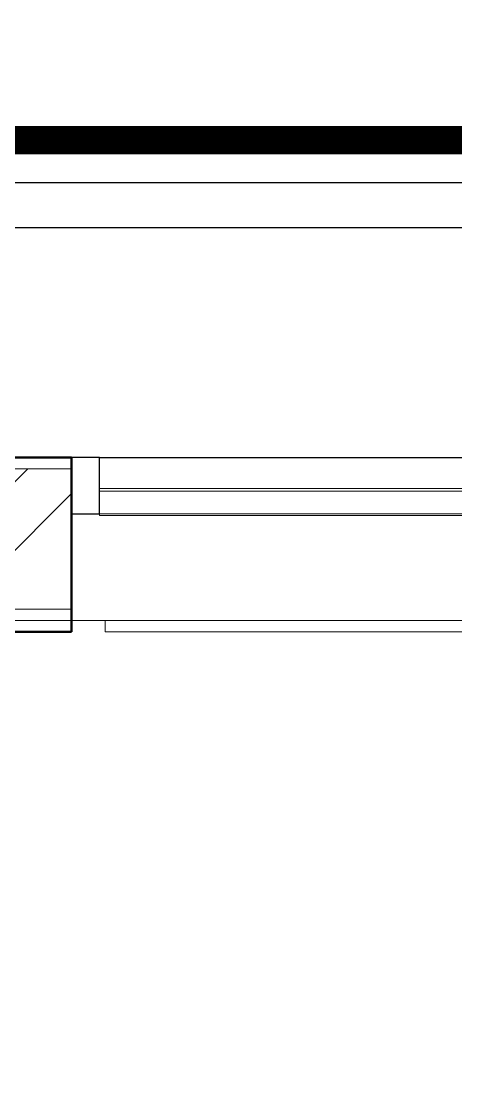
# Model space of a CAD drawing. Header units: millimetres. Extents: x -9358 to 257996, y -67499 to 9117.
# Drawn here: x 3190 to 3964, y -58747 to -56853 of the extents above; entities that cross this region are included whole.
import ezdxf

# ---------------------------------------------------------------- set-up
doc = ezdxf.new("R2010")
doc.units = ezdxf.units.MM
doc.header["$LTSCALE"] = 1000
for name, color, linetype, lineweight in [('A-FLR-PAT', 8, 'Continuous', 18), ('A-WAL-CLD', 8, 'Continuous', 9), ('A-WAL-CMU', 8, 'Continuous', 50), ('A-WAL-CRT-GLS', 8, 'Continuous', 9), ('A-WAL-CRT-GLS-1', 8, 'Continuous', 18), ('A-WAL-CRT-MLN', 8, 'Continuous', 9), ('A-WAL-CRT-MLN-1', 8, 'Continuous', 25), ('A-WAL-LOW-30', 8, 'Continuous', 18), ('A-WAL-PAT-1', 8, 'Continuous', 9)]:
    doc.layers.add(name, color=color, linetype=linetype, lineweight=lineweight)
for name, color, linetype in [('CCTVNET', 6, 'Continuous'), ('F POINT AGN', 7, 'Continuous'), ('Route - rack2', 7, 'Continuous')]:
    doc.layers.add(name, color=color, linetype=linetype)
pattern_1 = [(0, (0, 0), (812.8, 203.2), [33.528, -576.072, 33.528, -576.072, -3251.2]), (0, (0, 0), (812.8, 203.2), [-1219.2, 33.528, -1185.672, 33.528, -576.072, -1422.4]), (0, (0, 0), (812.8, 203.2), [-3048, 33.528, -372.872, 33.528, -982.472]), (120, (304.8, 101.6), (-582.37636, 602.30545), [33.528, -576.072, 33.528, -576.072, -3251.2]), (120, (304.8, 101.6), (-582.37636, 602.30545), [-1219.2, 33.528, -1185.672, 33.528, -576.072, -1422.4]), (120, (304.8, 101.6), (-582.37636, 602.30545), [-3048, 33.528, -372.872, 33.528, -982.472]), (240, (406.4, 508), (-230.42364, -805.50545), [33.528, -576.072, 33.528, -576.072, -3251.2]), (240, (406.4, 508), (-230.42364, -805.50545), [-1219.2, 33.528, -1185.672, 33.528, -576.072, -1422.4]), (240, (406.4, 508), (-230.42364, -805.50545), [-3048, 33.528, -372.872, 33.528, -982.472])]

# ---------------------------------------------------------------- blocks, each defined once
blk = doc.blocks.new('Louver - Louver-2666266-01-Ground Floor Furniture Plan')
at = {"layer": 'A-WAL-CRT-GLS'}
for p, q in [((-1200, 49.5), (1200, 49.5)), ((-1200, -53.5), (-1200, -50.5)), ((-1200, -50.5), (1200, -50.5)), ((-1200, -53.5), (1200, -53.5))]:
    blk.add_line(p, q, dxfattribs=at)
at = {"layer": 'A-WAL-CRT-GLS-1'}
for p, q in [((1200, -5.5), (-1200, -5.5)), ((-1200, -5.5), (-1200, -9.7)), ((-1200, -9.7), (1200, -9.7))]:
    blk.add_line(p, q, dxfattribs=at)
blk = doc.blocks.new('Rectangular Mullion - 50 x 100mm-2666365-01-Ground Floor Furniture Plan')
at = {"layer": 'A-WAL-CRT-MLN-1'}
for p, q in [((0, 50), (-50, 50)), ((-50, 50), (-50, -50)), ((0, -50), (0, 50)), ((-50, -50), (0, -50))]:
    blk.add_line(p, q, dxfattribs=at)
blk = doc.blocks.new('G')
at = {"layer": 'A-WAL-PAT-1'}
h = blk.add_hatch(dxfattribs=at)
h.set_pattern_fill('FP_2', color=256, style=0, pattern_type=2)
h.set_pattern_definition(pattern_1)
h.paths.add_polyline_path([(3280, -57500), (3280, -57480), (-550, -57480), (-550, -57500), (3082.8, -57500)], flags=0)
h = blk.add_hatch(dxfattribs=at)
h.set_pattern_fill('FP_1', color=256, style=0, pattern_type=2)
h.set_pattern_definition([(45, (0, 0), (-251.4472, 251.4472), []), (45, (0, 381), (-251.4472, 251.4472), [])])
h.paths.add_polyline_path([(133.4, -57750), (3280, -57750), (3280, -57500), (-550, -57500), (-550, -57750)], flags=0)
h = blk.add_hatch(dxfattribs=at)
h.set_pattern_fill('FP_2', color=256, style=0, pattern_type=2)
h.set_pattern_definition(pattern_1)
h.paths.add_polyline_path([(133.4, -57790), (3280, -57790), (3280, -57770), (-880, -57770), (-880, -57790)], flags=0)
at = {"layer": 'A-FLR-PAT'}
for p, q in [((3340, -57770), (3340, -57790)), ((3340, -57790), (5789.2, -57790))]:
    blk.add_line(p, q, dxfattribs=at)
at = {"layer": 'A-WAL-CLD'}
for p, q in [((-550, -57500), (3280, -57500)), ((-550, -57750), (3280, -57750)), ((-880, -57770), (3280, -57770))]:
    blk.add_line(p, q, dxfattribs=at)
at = {"layer": 'A-WAL-CMU'}
for p, q in [((3280, -57480), (-550, -57480)), ((3280, -57790), (3280, -57480)), ((-880, -57790), (3280, -57790))]:
    blk.add_line(p, q, dxfattribs=at)
at = {"layer": 'A-WAL-LOW-30'}
for p, q in [((3330, -57480), (5730, -57480)), ((5780, -57770), (3280, -57770))]:
    blk.add_line(p, q, dxfattribs=at)
at = {"layer": 'A-WAL-CRT-GLS'}
blk.add_blockref('Louver - Louver-2666266-01-Ground Floor Furniture Plan', (4530, -57530), dxfattribs=at)
at = {"layer": 'A-WAL-CRT-MLN', "rotation": 180}
blk.add_blockref('Rectangular Mullion - 50 x 100mm-2666365-01-Ground Floor Furniture Plan', (3280, -57530), dxfattribs=at)
blk = doc.blocks.new('RACK 2- ROUTE .')
at = {"layer": 'F POINT AGN', "color": 1, "const_width": 50}
blk.add_lwpolyline([(15138, -44419), (6260, -44419), (6260, -57064), (-254, -57064), (-254, -54309), (-254, -42044), (7732, -42044), (7732, -32486)], dxfattribs=at)

msp = doc.modelspace()

# ---------------------------------------------------------------- block references
msp.add_blockref('G', (0, -148.1))

# ---------------------------------------------------------------- next in the draw order: linework, layer by layer
at = {"layer": 'CCTVNET', "color": 3}
for points in [[(-1558.6, -57517.5), (-1558.6, -57139.1), (9965, -57139.1), (9965, -43489.5)], [(906.6, -59099.6), (2707, -59099.6), (2707, -57219.1), (10045, -57219.1), (10045, -43489.5)]]:
    msp.add_lwpolyline(points, dxfattribs=at)

# ---------------------------------------------------------------- next in the draw order: block references
at = {"layer": 'Route - rack2', "color": 1}
msp.add_blockref('RACK 2- ROUTE .', (0, 0), dxfattribs=at)

doc.saveas('drawing.dxf')
